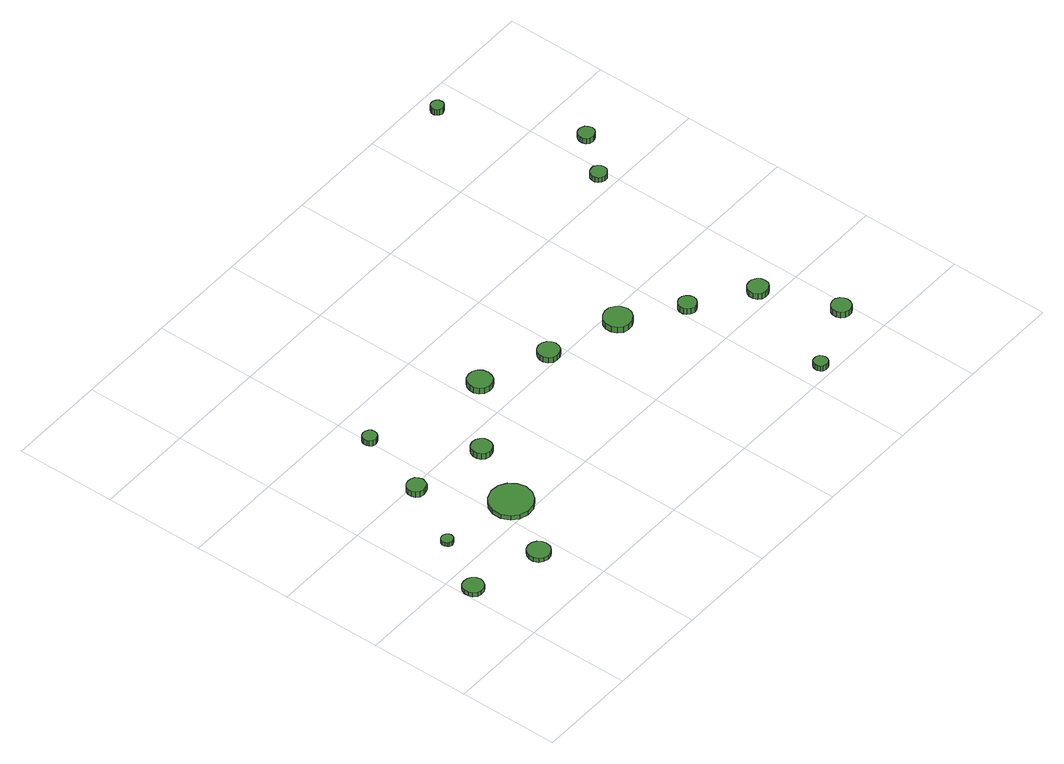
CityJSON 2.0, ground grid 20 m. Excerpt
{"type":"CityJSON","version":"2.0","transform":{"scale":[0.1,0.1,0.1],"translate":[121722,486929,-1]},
"CityObjects":{
"tree1":{"type":"SolitaryVegetationObject","attributes":{"function":"something"},"geometry":[{"type":"MultiSurface","lod":"1","boundaries":[[[0,1,2,3,4,5,6,7,8,9,10,11,12,13,14]],[[15,16,17,18,19,20,21,22,23,24,25,26,27,28,29]],[[0,29,28,1]],[[1,28,27,2]],[[2,27,26,3]],[[3,26,25,4]],[[4,25,24,5]],[[5,24,23,6]],[[6,23,22,7]],[[7,22,21,8]],[[8,21,20,9]],[[9,20,19,10]],[[10,19,18,11]],[[11,18,17,12]],[[12,17,16,13]],[[13,16,15,14]],[[14,15,29,0]]]}]},
"tree2":{"type":"SolitaryVegetationObject","attributes":{"function":"something"},"geometry":[{"type":"MultiSurface","lod":"1","boundaries":[[[30,31,32,33,34,35,36,37,38,39,40,41,42,43,44]],[[45,46,47,48,49,50,51,52,53,54,55,56,57,58,59]],[[30,59,58,31]],[[31,58,57,32]],[[32,57,56,33]],[[33,56,55,34]],[[34,55,54,35]],[[35,54,53,36]],[[36,53,52,37]],[[37,52,51,38]],[[38,51,50,39]],[[39,50,49,40]],[[40,49,48,41]],[[41,48,47,42]],[[42,47,46,43]],[[43,46,45,44]],[[44,45,59,30]]]}]},
"tree3":{"type":"SolitaryVegetationObject","attributes":{"function":"something"},"geometry":[{"type":"MultiSurface","lod":"1","boundaries":[[[60,61,62,63,64,65,66,67,68,69,70,71,72,73,74]],[[75,76,77,78,79,80,81,82,83,84,85,86,87,88,89]],[[60,89,88,61]],[[61,88,87,62]],[[62,87,86,63]],[[63,86,85,64]],[[64,85,84,65]],[[65,84,83,66]],[[66,83,82,67]],[[67,82,81,68]],[[68,81,80,69]],[[69,80,79,70]],[[70,79,78,71]],[[71,78,77,72]],[[72,77,76,73]],[[73,76,75,74]],[[74,75,89,60]]]}]},
"tree4":{"type":"SolitaryVegetationObject","attributes":{"function":"something"},"geometry":[{"type":"MultiSurface","lod":"1","boundaries":[[[90,91,92,93,94,95,96,97,98,99,100,101,102,103,104]],[[105,106,107,108,109,110,111,112,113,114,115,116,117,118,119]],[[90,119,118,91]],[[91,118,117,92]],[[92,117,116,93]],[[93,116,115,94]],[[94,115,114,95]],[[95,114,113,96]],[[96,113,112,97]],[[97,112,111,98]],[[98,111,110,99]],[[99,110,109,100]],[[100,109,108,101]],[[101,108,107,102]],[[102,107,106,103]],[[103,106,105,104]],[[104,105,119,90]]]}]},
"tree5":{"type":"SolitaryVegetationObject","attributes":{"function":"something"},"geometry":[{"type":"MultiSurface","lod":"1","boundaries":[[[120,121,122,123,124,125,126,127,128,129,130,131,132,133,134]],[[135,136,137,138,139,140,141,142,143,144,145,146,147,148,149]],[[120,149,148,121]],[[121,148,147,122]],[[122,147,146,123]],[[123,146,145,124]],[[124,145,144,125]],[[125,144,143,126]],[[126,143,142,127]],[[127,142,141,128]],[[128,141,140,129]],[[129,140,139,130]],[[130,139,138,131]],[[131,138,137,132]],[[132,137,136,133]],[[133,136,135,134]],[[134,135,149,120]]]}]},
"tree6":{"type":"SolitaryVegetationObject","attributes":{"function":"something"},"geometry":[{"type":"MultiSurface","lod":"1","boundaries":[[[150,151,152,153,154,155,156,157,158,159,160,161,162,163,164]],[[165,166,167,168,169,170,171,172,173,174,175,176,177,178,179]],[[150,179,178,151]],[[151,178,177,152]],[[152,177,176,153]],[[153,176,175,154]],[[154,175,174,155]],[[155,174,173,156]],[[156,173,172,157]],[[157,172,171,158]],[[158,171,170,159]],[[159,170,169,160]],[[160,169,168,161]],[[161,168,167,162]],[[162,167,166,163]],[[163,166,165,164]],[[164,165,179,150]]]}]},
"tree7":{"type":"SolitaryVegetationObject","attributes":{"function":"something"},"geometry":[{"type":"MultiSurface","lod":"1","boundaries":[[[180,181,182,183,184,185,186,187,188,189,190,191,192,193,194]],[[195,196,197,198,199,200,201,202,203,204,205,206,207,208,209]],[[180,209,208,181]],[[181,208,207,182]],[[182,207,206,183]],[[183,206,205,184]],[[184,205,204,185]],[[185,204,203,186]],[[186,203,202,187]],[[187,202,201,188]],[[188,201,200,189]],[[189,200,199,190]],[[190,199,198,191]],[[191,198,197,192]],[[192,197,196,193]],[[193,196,195,194]],[[194,195,209,180]]]}]},
"tree8":{"type":"SolitaryVegetationObject","attributes":{"function":"something"},"geometry":[{"type":"MultiSurface","lod":"1","boundaries":[[[210,211,212,213,214,215,216,217,218,219,220,221,222,223,224]],[[225,226,227,228,229,230,231,232,233,234,235,236,237,238,239]],[[210,239,238,211]],[[211,238,237,212]],[[212,237,236,213]],[[213,236,235,214]],[[214,235,234,215]],[[215,234,233,216]],[[216,233,232,217]],[[217,232,231,218]],[[218,231,230,219]],[[219,230,229,220]],[[220,229,228,221]],[[221,228,227,222]],[[222,227,226,223]],[[223,226,225,224]],[[224,225,239,210]]]}]},
"tree9":{"type":"SolitaryVegetationObject","attributes":{"function":"something"},"geometry":[{"type":"MultiSurface","lod":"1","boundaries":[[[240,241,242,243,244,245,246,247,248,249,250,251,252,253,254]],[[255,256,257,258,259,260,261,262,263,264,265,266,267,268,269]],[[240,269,268,241]],[[241,268,267,242]],[[242,267,266,243]],[[243,266,265,244]],[[244,265,264,245]],[[245,264,263,246]],[[246,263,262,247]],[[247,262,261,248]],[[248,261,260,249]],[[249,260,259,250]],[[250,259,258,251]],[[251,258,257,252]],[[252,257,256,253]],[[253,256,255,254]],[[254,255,269,240]]]}]},
"tree10":{"type":"SolitaryVegetationObject","attributes":{"function":"something"},"geometry":[{"type":"MultiSurface","lod":"1","boundaries":[[[270,271,272,273,274,275,276,277,278,279,280,281,282,283,284]],[[285,286,287,288,289,290,291,292,293,294,295,296,297,298,299]],[[270,299,298,271]],[[271,298,297,272]],[[272,297,296,273]],[[273,296,295,274]],[[274,295,294,275]],[[275,294,293,276]],[[276,293,292,277]],[[277,292,291,278]],[[278,291,290,279]],[[279,290,289,280]],[[280,289,288,281]],[[281,288,287,282]],[[282,287,286,283]],[[283,286,285,284]],[[284,285,299,270]]]}]},
"tree11":{"type":"SolitaryVegetationObject","attributes":{"function":"something"},"geometry":[{"type":"MultiSurface","lod":"1","boundaries":[[[300,301,302,303,304,305,306,307,308,309,310,311,312,313,314]],[[315,316,317,318,319,320,321,322,323,324,325,326,327,328,329]],[[300,329,328,301]],[[301,328,327,302]],[[302,327,326,303]],[[303,326,325,304]],[[304,325,324,305]],[[305,324,323,306]],[[306,323,322,307]],[[307,322,321,308]],[[308,321,320,309]],[[309,320,319,310]],[[310,319,318,311]],[[311,318,317,312]],[[312,317,316,313]],[[313,316,315,314]],[[314,315,329,300]]]}]},
"tree12":{"type":"SolitaryVegetationObject","attributes":{"function":"something"},"geometry":[{"type":"MultiSurface","lod":"1","boundaries":[[[330,331,332,333,334,335,336,337,338,339,340,341,342,343,344]],[[345,346,347,348,349,350,351,352,353,354,355,356,357,358,359]],[[330,359,358,331]],[[331,358,357,332]],[[332,357,356,333]],[[333,356,355,334]],[[334,355,354,335]],[[335,354,353,336]],[[336,353,352,337]],[[337,352,351,338]],[[338,351,350,339]],[[339,350,349,340]],[[340,349,348,341]],[[341,348,347,342]],[[342,347,346,343]],[[343,346,345,344]],[[344,345,359,330]]]}]},
"tree13":{"type":"SolitaryVegetationObject","attributes":{"function":"something"},"geometry":[{"type":"MultiSurface","lod":"1","boundaries":[[[360,361,362,363,364,365,366,367,368,369,370,371,372,373,374]],[[375,376,377,378,379,380,381,382,383,384,385,386,387,388,389]],[[360,389,388,361]],[[361,388,387,362]],[[362,387,386,363]],[[363,386,385,364]],[[364,385,384,365]],[[365,384,383,366]],[[366,383,382,367]],[[367,382,381,368]],[[368,381,380,369]],[[369,380,379,370]],[[370,379,378,371]],[[371,378,377,372]],[[372,377,376,373]],[[373,376,375,374]],[[374,375,389,360]]]}]},
"tree14":{"type":"SolitaryVegetationObject","attributes":{"function":"something"},"geometry":[{"type":"MultiSurface","lod":"1","boundaries":[[[390,391,392,393,394,395,396,397,398,399,400,401,402,403,404]],[[405,406,407,408,409,410,411,412,413,414,415,416,417,418,419]],[[390,419,418,391]],[[391,418,417,392]],[[392,417,416,393]],[[393,416,415,394]],[[394,415,414,395]],[[395,414,413,396]],[[396,413,412,397]],[[397,412,411,398]],[[398,411,410,399]],[[399,410,409,400]],[[400,409,408,401]],[[401,408,407,402]],[[402,407,406,403]],[[403,406,405,404]],[[404,405,419,390]]]}]},
"tree15":{"type":"SolitaryVegetationObject","attributes":{"function":"something"},"geometry":[{"type":"MultiSurface","lod":"1","boundaries":[[[420,421,422,423,424,425,426,427,428,429,430,431,432,433,434]],[[435,436,437,438,439,440,441,442,443,444,445,446,447,448,449]],[[420,449,448,421]],[[421,448,447,422]],[[422,447,446,423]],[[423,446,445,424]],[[424,445,444,425]],[[425,444,443,426]],[[426,443,442,427]],[[427,442,441,428]],[[428,441,440,429]],[[429,440,439,430]],[[430,439,438,431]],[[431,438,437,432]],[[432,437,436,433]],[[433,436,435,434]],[[434,435,449,420]]]}]},
"tree16":{"type":"SolitaryVegetationObject","attributes":{"function":"something"},"geometry":[{"type":"MultiSurface","lod":"1","boundaries":[[[450,451,452,453,454,455,456,457,458,459,460,461,462,463,464]],[[465,466,467,468,469,470,471,472,473,474,475,476,477,478,479]],[[450,479,478,451]],[[451,478,477,452]],[[452,477,476,453]],[[453,476,475,454]],[[454,475,474,455]],[[455,474,473,456]],[[456,473,472,457]],[[457,472,471,458]],[[458,471,470,459]],[[459,470,469,460]],[[460,469,468,461]],[[461,468,467,462]],[[462,467,466,463]],[[463,466,465,464]],[[464,465,479,450]]]}]},
"tree17":{"type":"SolitaryVegetationObject","attributes":{"function":"something"},"geometry":[{"type":"MultiSurface","lod":"1","boundaries":[[[480,481,482,483,484,485,486,487,488,489,490,491,492,493,494]],[[495,496,497,498,499,500,501,502,503,504,505,506,507,508,509]],[[480,509,508,481]],[[481,508,507,482]],[[482,507,506,483]],[[483,506,505,484]],[[484,505,504,485]],[[485,504,503,486]],[[486,503,502,487]],[[487,502,501,488]],[[488,501,500,489]],[[489,500,499,490]],[[490,499,498,491]],[[491,498,497,492]],[[492,497,496,493]],[[493,496,495,494]],[[494,495,509,480]]]}]}
},
"vertices":[
[41,153,16],[39,161,16],[34,168,16],[27,172,16],[18,173,16],[10,171,16],[4,165,16],[1,157,16],[1,149,16],[4,141,16],[10,135,16],[18,133,16],[27,134,16],[34,138,16],[39,145,16],[39,145,7],[34,138,7],[27,134,7],[18,133,7],[10,135,7],[4,141,7],[1,149,7],[1,157,7],[4,165,7],[10,171,7],[18,173,7],[27,172,7],[34,168,7],[39,161,7],[41,153,7],
[98,264,15],[97,268,15],[94,272,15],[89,275,15],[85,275,15],[80,274,15],[77,271,15],[75,266,15],[75,261,15],[77,257,15],[80,254,15],[85,252,15],[89,253,15],[94,255,15],[97,259,15],[97,259,6],[94,255,6],[89,253,6],[85,252,6],[80,254,6],[77,257,6],[75,261,6],[75,266,6],[77,271,6],[80,274,6],[85,275,6],[89,275,6],[94,272,6],[97,268,6],[98,264,6],
[186,119,15],[184,128,15],[179,135,15],[171,140,15],[162,141,15],[153,138,15],[146,132,15],[142,123,15],[142,114,15],[146,105,15],[153,99,15],[162,96,15],[171,97,15],[179,102,15],[184,109,15],[184,109,6],[179,102,6],[171,97,6],[162,96,6],[153,99,6],[146,105,6],[142,114,6],[142,123,6],[146,132,6],[153,138,6],[162,141,6],[171,140,6],[179,135,6],[184,128,6],[186,119,6],
[175,389,19],[173,396,19],[169,403,19],[162,406,19],[154,407,19],[147,405,19],[141,400,19],[138,393,19],[138,385,19],[141,378,19],[147,373,19],[154,371,19],[162,372,19],[169,375,19],[173,382,19],[173,382,6],[169,375,6],[162,372,6],[154,371,6],[147,373,6],[141,378,6],[138,385,6],[138,393,6],[141,400,6],[147,405,6],[154,407,6],[162,406,6],[169,403,6],[173,396,6],[175,389,6],
[276,236,16],[272,253,16],[262,267,16],[247,276,16],[229,278,16],[212,272,16],[200,261,16],[192,245,16],[192,227,16],[200,211,16],[212,200,16],[229,194,16],[247,196,16],[262,205,16],[272,219,16],[272,219,6],[262,205,6],[247,196,6],[229,194,6],[212,200,6],[200,211,6],[192,227,6],[192,245,6],[200,261,6],[212,272,6],[229,278,6],[247,276,6],[262,267,6],[272,253,6],[276,236,6],
[215,530,22],[214,536,22],[211,540,22],[206,543,22],[200,544,22],[194,542,22],[190,538,22],[188,533,22],[188,527,22],[190,522,22],[194,518,22],[200,516,22],[206,517,22],[211,520,22],[214,524,22],[214,524,9],[211,520,9],[206,517,9],[200,516,9],[194,518,9],[190,522,9],[188,527,9],[188,533,9],[190,538,9],[194,542,9],[200,544,9],[206,543,9],[211,540,9],[214,536,9],[215,530,9],
[324,359,20],[323,367,20],[318,374,20],[311,378,20],[302,379,20],[294,376,20],[288,371,20],[285,363,20],[285,355,20],[288,347,20],[294,342,20],[302,339,20],[311,340,20],[318,344,20],[323,351,20],[323,351,7],[318,344,7],[311,340,7],[302,339,7],[294,342,7],[288,347,7],[285,355,7],[285,363,7],[288,371,7],[294,376,7],[302,379,7],[311,378,7],[318,374,7],[323,367,7],[324,359,7],
[461,468,19],[459,478,19],[454,486,19],[445,491,19],[435,492,19],[425,489,19],[418,483,19],[414,473,19],[414,463,19],[418,454,19],[425,447,19],[435,444,19],[445,445,19],[454,450,19],[459,459,19],[459,459,6],[454,450,6],[445,445,6],[435,444,6],[425,447,6],[418,454,6],[414,463,6],[414,473,6],[418,483,6],[425,489,6],[435,492,6],[445,491,6],[454,486,6],[459,478,6],[461,468,6],
[595,421,17],[593,429,17],[588,436,17],[580,441,17],[572,442,17],[563,439,17],[557,433,17],[553,425,17],[553,416,17],[557,408,17],[563,402,17],[572,400,17],[580,401,17],[588,405,17],[593,412,17],[593,412,5],[588,405,5],[580,401,5],[572,400,5],[563,402,5],[557,408,5],[553,416,5],[553,425,5],[557,433,5],[563,439,5],[572,442,5],[580,441,5],[588,436,5],[593,429,5],[595,421,5],
[742,375,19],[739,387,19],[732,396,19],[722,402,19],[711,403,19],[700,399,19],[692,392,19],[687,381,19],[687,369,19],[692,359,19],[700,351,19],[711,348,19],[722,349,19],[732,355,19],[739,364,19],[739,364,6],[732,355,6],[722,349,6],[711,348,6],[700,351,6],[692,359,6],[687,369,6],[687,381,6],[692,392,6],[700,399,6],[711,403,6],[722,402,6],[732,396,6],[739,387,6],[742,375,6],
[860,22,22],[859,27,22],[856,32,22],[851,35,22],[845,35,22],[839,34,22],[835,30,22],[833,25,22],[833,19,22],[835,14,22],[839,10,22],[845,8,22],[851,8,22],[856,11,22],[859,16,22],[859,16,10],[856,11,10],[851,8,10],[845,8,10],[839,10,10],[835,14,10],[833,19,10],[833,25,10],[835,30,10],[839,34,10],[845,35,10],[851,35,10],[856,32,10],[859,27,10],[860,22,10],
[835,300,22],[833,307,22],[829,313,22],[822,317,22],[815,318,22],[808,315,22],[803,310,22],[800,304,22],[800,296,22],[803,290,22],[808,285,22],[815,282,22],[822,283,22],[829,287,22],[833,293,22],[833,293,9],[829,287,9],[822,283,9],[815,282,9],[808,285,9],[803,290,9],[800,296,9],[800,304,9],[803,310,9],[808,315,9],[815,318,9],[822,317,9],[829,313,9],[833,307,9],[835,300,9],
[941,223,29],[940,231,29],[935,237,29],[927,242,29],[919,242,29],[911,240,29],[905,234,29],[902,227,29],[902,218,29],[905,211,29],[911,205,29],[919,203,29],[927,204,29],[935,208,29],[940,214,29],[940,214,16],[935,208,16],[927,204,16],[919,203,16],[911,205,16],[905,211,16],[902,218,16],[902,227,16],[905,234,16],[911,240,16],[919,242,16],[927,242,16],[935,237,16],[940,231,16],[941,223,16],
[996,79,27],[994,86,27],[990,93,27],[983,97,27],[975,98,27],[967,95,27],[961,90,27],[958,83,27],[958,75,27],[961,67,27],[967,62,27],[975,59,27],[983,60,27],[990,64,27],[994,71,27],[994,71,14],[990,64,14],[983,60,14],[975,59,14],[967,62,14],[961,67,14],[958,75,14],[958,83,14],[961,90,14],[967,95,14],[975,98,14],[983,97,14],[990,93,14],[994,86,14],[996,79,14],
[997,630,22],[996,637,22],[992,642,22],[986,646,22],[980,646,22],[973,644,22],[968,640,22],[966,634,22],[966,627,22],[968,621,22],[973,617,22],[980,614,22],[986,615,22],[992,619,22],[996,624,22],[996,624,10],[992,619,10],[986,615,10],[980,614,10],[973,617,10],[968,621,10],[966,627,10],[966,634,10],[968,640,10],[973,644,10],[980,646,10],[986,646,10],[992,642,10],[996,637,10],[997,630,10],
[947,958,25],[946,963,25],[943,967,25],[938,970,25],[933,970,25],[928,969,25],[924,965,25],[922,961,25],[922,955,25],[924,951,25],[928,947,25],[933,945,25],[938,946,25],[943,949,25],[946,953,25],[946,953,12],[943,949,12],[938,946,12],[933,945,12],[928,947,12],[924,951,12],[922,955,12],[922,961,12],[924,965,12],[928,969,12],[933,970,12],[938,970,12],[943,967,12],[946,963,12],[947,958,12],
[1061,708,24],[1059,714,24],[1055,720,24],[1049,723,24],[1043,724,24],[1036,722,24],[1031,717,24],[1029,711,24],[1029,705,24],[1031,698,24],[1036,694,24],[1043,692,24],[1049,693,24],[1055,696,24],[1059,701,24],[1059,701,12],[1055,696,12],[1049,693,12],[1043,692,12],[1036,694,12],[1031,698,12],[1029,705,12],[1029,711,12],[1031,717,12],[1036,722,12],[1043,724,12],[1049,723,12],[1055,720,12],[1059,714,12],[1061,708,12]
]}
